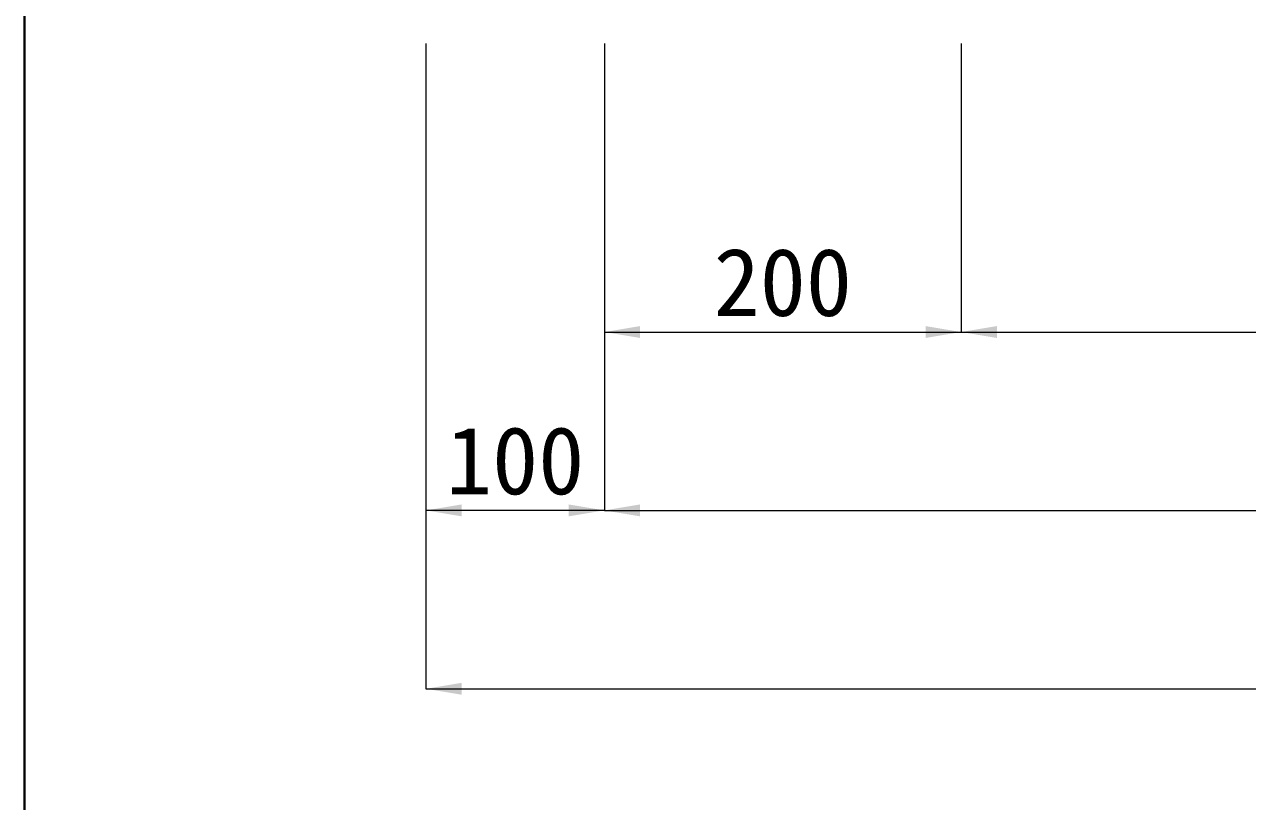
# Model space of a CAD drawing. Units: millimetres at full size. Extents: x 77366 to 106166, y -28085 to 6898.
# Drawn here: x 102366 to 103051, y -25417 to -24981 of the extents above; entities that cross this region are included whole.
import ezdxf
from ezdxf.enums import TextEntityAlignment as Align

# ---------------------------------------------------------------- set-up
doc = ezdxf.new("R2010")
doc.units = ezdxf.units.MM
doc.header["$LTSCALE"] = 50
doc.layers.add('図枠', color=7, linetype='Continuous', lineweight=5)
doc.layers.add('寸法線', color=7, linetype='Continuous', lineweight=13)
doc.styles.add('ＭＳ ゴシック', font='')
doc.styles.get('ＭＳ ゴシック').set_extended_font_data('MS Gothic')

# ---------------------------------------------------------------- blocks, each defined once
blk = doc.blocks.new('filled_arrow')
at = {"color": 0, "linetype": 'Continuous', "lineweight": -2}
blk.add_solid([(7.5, 1.25), (0, 0), (7.5, -1.25)], dxfattribs=at)

msp = doc.modelspace()

# ---------------------------------------------------------------- linework, layer by layer
at = {"layer": '図枠', "lineweight": 40}
msp.add_line((102365.8, -22345.36), (102365.8, -27885.36), dxfattribs=at)
at = {"layer": '寸法線'}
for p, q in [((102590.8, -24991.94), (102590.8, -25253.73)), ((102590.8, -24991.94), (102590.8, -25353.73)), ((102690.8, -24991.94), (102690.8, -25153.73)), ((102690.8, -24991.94), (102690.8, -25253.73)), ((102690.8, -24991.94), (102690.8, -25253.73)), ((102890.8, -24991.94), (102890.8, -25153.73)), ((102890.8, -24991.94), (102890.8, -25153.73)), ((102690.8, -25153.73), (102890.8, -25153.73)), ((102890.8, -25153.73), (103790.8, -25153.73)), ((102690.8, -25253.73), (102590.8, -25253.73)), ((102690.8, -25253.73), (103990.8, -25253.73)), ((102590.8, -25353.73), (104090.8, -25353.73))]:
    msp.add_line(p, q, dxfattribs=at)

# ---------------------------------------------------------------- block references
at = {"layer": '寸法線', "xscale": 2.67, "yscale": 2.67}
for p in [(102690.8, -25153.73), (102890.8, -25153.73), (102590.8, -25253.73), (102690.8, -25253.73), (102590.8, -25353.73)]:
    msp.add_blockref('filled_arrow', p, dxfattribs=at)
at = {"layer": '寸法線', "xscale": 2.67, "yscale": 2.67, "rotation": 180}
for p in [(102890.8, -25153.73), (102690.8, -25253.73)]:
    msp.add_blockref('filled_arrow', p, dxfattribs=at)

# ---------------------------------------------------------------- texts
at = {"layer": '寸法線', "style": 'ＭＳ ゴシック'}
for s, p in [('200', (102790.8, -25125.73)), ('100', (102640.8, -25225.73))]:
    msp.add_text(s, height=37.98, dxfattribs=at).set_placement(p, align=Align.MIDDLE_CENTER)

doc.saveas('drawing.dxf')
